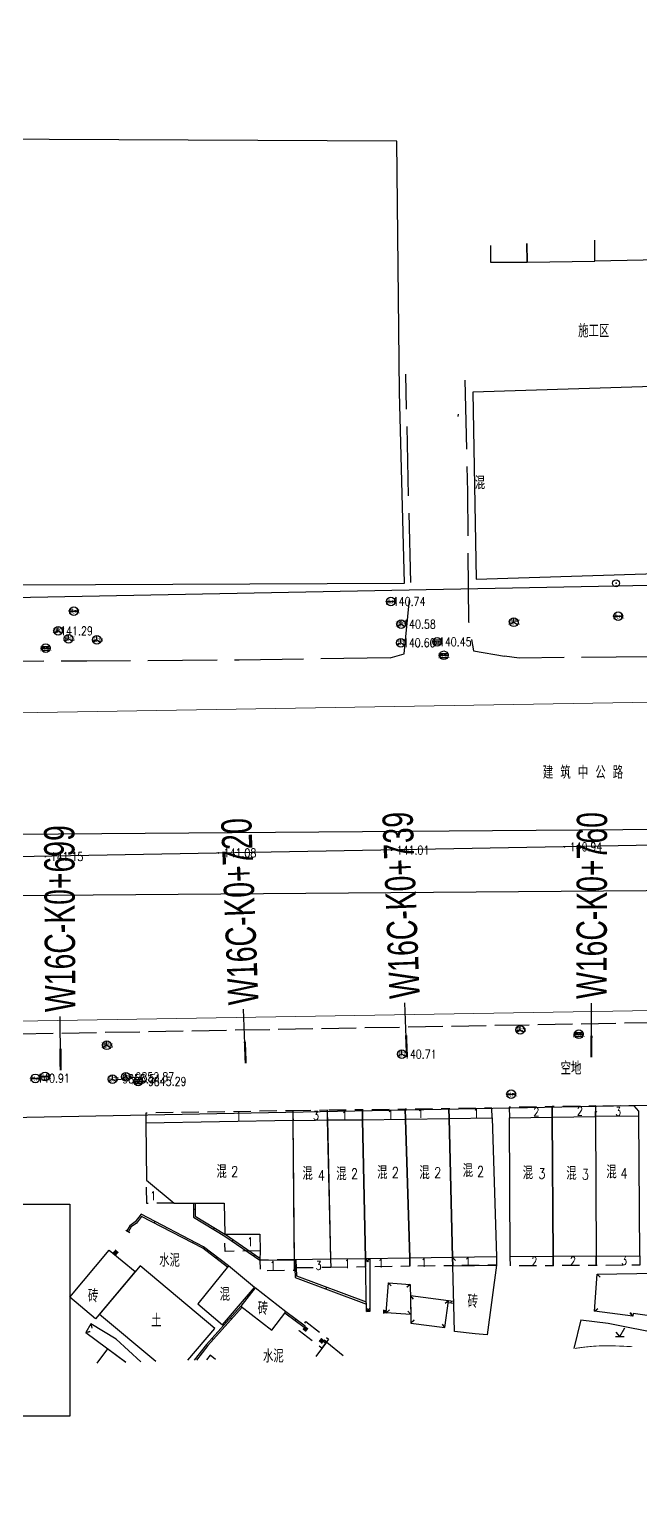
# Model space of a CAD drawing. Extents: x 529262 to 576451, y 2694391 to 2717535.
# Drawn here: x 566163.2 to 566233.9, y 2709602.6 to 2709770.7 of the extents above; entities that cross this region are included whole.
import ezdxf
from ezdxf.enums import TextEntityAlignment as Align
from ezdxf.xclip import XClip

# ---------------------------------------------------------------- set-up
doc = ezdxf.new("R2010")
doc.units = 0
doc.header["$XCLIPFRAME"] = 0
for name, pattern in [('X2', [10, 8, -2]), ('X3', [5, 4, -1]), ('X5', [3, 2, -1])]:
    doc.linetypes.add(name, pattern=pattern)
for name, color, linetype in [('a红线图', 1, 'Continuous'), ('COMPONENT', 8, 'Continuous'), ('DLSS', 4, 'Continuous'), ('DMTZ', 8, 'Continuous'), ('GCD', 8, 'Continuous'), ('GXYZ', 8, 'Continuous'), ('JMD', 8, 'Continuous'), ('KZD', 8, 'Continuous'), ('PP-COM', 7, 'Continuous'), ('RD-中线', 40, 'Continuous'), ('RD-红线', 7, 'Continuous'), ('ZBTZ', 8, 'Continuous'), ('ZJ', 7, 'Continuous'), ('桩号标注_W16-', 7, 'Continuous')]:
    doc.layers.add(name, color=color, linetype=linetype)
doc.styles.add('HZ', font='rs.shx', dxfattribs={"width": 0.8, "bigfont": 'hztxt.shx'})
doc.styles.add('JieTuHzTxt', font='smsim.shx', dxfattribs={"width": 0.7, "bigfont": 'smfs.shx'})
doc.styles.add('宋体', font='', dxfattribs={"width": 0.75})
doc.styles.get('宋体').set_extended_font_data('SimSun')
doc.linetypes.add('10421', pattern='A,2,[150,AAA.SHX,S=0.5,R=0,X=0,Y=0.5],1e-11', length=2)
doc.linetypes.add('1161', pattern='A,0,[149,AAA.SHX,S=0.15,R=0,X=0,Y=0],-1.6', length=1.6)

# ---------------------------------------------------------------- blocks, each defined once
blk = doc.blocks.new('A$C19FD0107')
at = {"layer": 'RD-中线', "color": 8, "linetype": 'Continuous'}
blk.add_lwpolyline([(-1765.32, 14833.87), (-1870.24, 14834.36, -0.07773), (-2297.41, 14903.2), (-2763.51, 15055.04, -0.002412), (-2772.67, 15058.08), (-3168.08, 15191.13, 0.031805), (-3413.66, 15256.72), (-3481.17, 15270.22, 0.040764), (-3610.52, 15285.28), (-3824.79, 15292.66, 0.003807), (-3833.93, 15292.91), (-3984.46, 15295.8, 0.004916), (-3996.26, 15295.91), (-4213.61, 15295.81, 0.004475), (-4218.97, 15295.76), (-4356.1, 15293.25, -0.000047), (-4356.15, 15293.25), (-5280.16, 15276.46)], format="xyb", dxfattribs=at)
at = {"layer": 'RD-中线', "color": 8, "linetype": 'Continuous', "flags": 128}
for points in [[(-4490.73, 14139.44, 0), (-4490.29, 14139.42)], [(-3818.25, 14086.17, 0), (-3817.74, 14086.17)]]:
    blk.add_lwpolyline(points, format="xyb", dxfattribs=at)
at = {"layer": 'RD-红线', "color": 8, "linetype": 'Continuous', "flags": 128}
for points in [[(-4373.42, 15323.41), (-4876.44, 15313.69)], [(-4874.97, 15253.7), (-4617.76, 15258.68)]]:
    blk.add_lwpolyline(points, dxfattribs=at)
blk = doc.blocks.new('GC200')
at = {"linetype": 'Continuous', "const_width": 0.2, "flags": 128}
blk.add_lwpolyline([(-0.1, 0, 1), (0.1, 0, 1)], format="xyb", close=True, dxfattribs=at)
blk = doc.blocks.new('gc002')
at = {"color": 8, "const_width": 1}
blk.add_lwpolyline([(-0.5, 0), (0.5, 0)], dxfattribs=at)
blk = doc.blocks.new('gc123')
at = {"color": 8}
for p, q in [((-1, 0), (1, 0)), ((0, 0), (-0.8, 1)), ((0, 0), (1.2, 2))]:
    blk.add_line(p, q, dxfattribs=at)
blk = doc.blocks.new('gc117')
at = {"color": 8}
blk.add_circle((0, 0), 0.8, dxfattribs=at)
blk.add_point((0, 0), dxfattribs=at)
blk = doc.blocks.new('gcbj0101')
blk.add_line((-1, 0), (1, 0))
blk.add_circle((0, 0), 1)
blk = doc.blocks.new('gcbj0103')
for p, q in [((-1, 0), (1, 0)), ((-0.9, 0.43), (0.9, 0.43)), ((-0.88, -0.47), (0.88, -0.47))]:
    blk.add_line(p, q)
blk.add_circle((0, 0), 1)
blk = doc.blocks.new('gcbj0107')
for q in [(-0.87, -0.5), (0, 1), (0.87, -0.5)]:
    blk.add_line((0, 0), q)
blk.add_circle((0, 0), 1)

msp = doc.modelspace()

# ---------------------------------------------------------------- linework, layer by layer
at = {"layer": 'a红线图', "color": 8, "linetype": 'Continuous', "lineweight": 0, "flags": 128}
for points in [[(564727.349, 2709667.84), (566620.304, 2709699.43)], [(564727.349, 2709667.84), (566620.304, 2709699.43)], [(564727.349, 2709632.223), (566623.018, 2709663.858)], [(564727.349, 2709632.223), (566623.018, 2709663.858)]]:
    msp.add_lwpolyline(points, dxfattribs=at)
at = {"layer": 'DLSS', "linetype": 'X2', "flags": 128}
for points in [[(566204.887, 2709698.108), (566206.527, 2709698.575), (566207.277, 2709706.346), (566206.692, 2709730.879)], [(566213.515, 2709730.197), (566213.808, 2709717.287), (566213.954, 2709702.309), (566214.526, 2709698.912), (566218.081, 2709698.299)], [(566204.887, 2709698.108), (566187.443, 2709697.855), (566168.499, 2709697.734), (566161.413, 2709697.707)], [(566364.998, 2709699.519), (566318.442, 2709699.045), (566277.409, 2709698.642), (566241.898, 2709698.309), (566219.778, 2709698.088), (566218.081, 2709698.299)]]:
    msp.add_lwpolyline(points, dxfattribs=at)
at = {"layer": 'DLSS', "linetype": 'Continuous', "flags": 128}
msp.add_lwpolyline([(566169.852, 2709697.743), (566167.618, 2709697.731)], dxfattribs=at)
at = {"layer": 'DLSS', "linetype": 'X3', "flags": 128}
msp.add_lwpolyline([(566285.955, 2709656.882), (566161.988, 2709654.654)], dxfattribs=at)
at = {"layer": 'DLSS', "linetype": 'X2', "const_width": 0.1, "elevation": 142.28, "flags": 128}
msp.add_lwpolyline([(566232.875, 2709618.564), (566232.868, 2709618.565), (566232.289, 2709618.595), (566231.75, 2709618.621), (566231.252, 2709618.641), (566230.794, 2709618.656), (566230.377, 2709618.667), (566230.001, 2709618.672), (566229.665, 2709618.671), (566229.369, 2709618.666), (566229.092, 2709618.656), (566228.81, 2709618.642), (566228.523, 2709618.624), (566228.232, 2709618.602), (566227.936, 2709618.576), (566227.635, 2709618.546), (566227.33, 2709618.512), (566227.019, 2709618.473), (566226.708, 2709618.431), (566226.4, 2709618.387), (566226.236, 2709618.361)], dxfattribs=at)
at = {"layer": 'DMTZ', "linetype": '10421', "flags": 128}
msp.add_lwpolyline([(566226.931, 2709621.663), (566230.077, 2709621.263), (566236.464, 2709620.017), (566242.627, 2709618.862)], dxfattribs=at)
at = {"layer": 'JMD', "linetype": 'Continuous'}
for p, q in [((566212.731, 2709726.257, 140.268), (566212.719, 2709726.007, 140.268)), ((566182.166, 2709634.465), (566182.366, 2709634.465)), ((566182.166, 2709634.465), (566182.366, 2709634.465)), ((566177.698, 2709633.04), (566177.606, 2709632.862)), ((566182.132, 2709630.728), (566182.04, 2709630.551)), ((566184.477, 2709632.118, 141.106), (566184.577, 2709632.292, 141.106)), ((566186.656, 2709630.732, 141.106), (566186.756, 2709630.905, 141.106)), ((566189.159, 2709629.026, 141.106), (566189.264, 2709629.189, 141.106)), ((566184.881, 2709628.921), (566184.76, 2709628.762)), ((566193.864, 2709627.755), (566194.064, 2709627.765)), ((566202.035, 2709628.729, -141.106), (566202.18, 2709628.586, -141.106)), ((566202.036, 2709628.729), (566202.396, 2709628.381)), ((566202.556, 2709628.736), (566202.204, 2709628.381)), ((566202.556, 2709628.736), (566202.414, 2709628.594)), ((566212.092, 2709628.88), (566212.454, 2709628.534)), ((566204.691, 2709625.954), (566205.016, 2709625.575)), ((566204.691, 2709625.954), (566205.016, 2709625.575)), ((566207.192, 2709625.761), (566206.813, 2709625.436)), ((566207.2, 2709625.763), (566206.837, 2709625.42)), ((566228.801, 2709626.954), (566229.145, 2709626.591)), ((566197.477, 2709625.224), (566197.547, 2709625.412)), ((566207.229, 2709624.437, -855.723), (566207.533, 2709624.04, -855.723)), ((566207.229, 2709624.437), (566207.562, 2709624.064)), ((566202.162, 2709622.625), (566202.519, 2709622.975)), ((566202.162, 2709622.625), (566202.304, 2709622.762)), ((566202.535, 2709622.61), (566202.19, 2709622.971)), ((566202.535, 2709622.61), (566202.395, 2709622.754)), ((566204.267, 2709622.498), (566204.278, 2709622.697)), ((566204.422, 2709622.489), (566204.8, 2709622.816)), ((566204.422, 2709622.489), (566204.801, 2709622.816)), ((566207.265, 2709622.298), (566206.92, 2709622.66)), ((566207.265, 2709622.298), (566206.938, 2709622.677)), ((566211.639, 2709623.864), (566211.241, 2709623.561)), ((566211.639, 2709623.864), (566211.242, 2709623.56)), ((566211.946, 2709623.817), (566211.916, 2709623.62)), ((566228.495, 2709622.675), (566228.883, 2709622.99)), ((566232.921, 2709622.084), (566232.624, 2709622.487)), ((566232.921, 2709622.084), (566232.641, 2709622.498)), ((566170.311, 2709621.188), (566170.43, 2709620.702)), ((566170.311, 2709621.188), (566170.431, 2709620.702)), ((566186.427, 2709621.899), (566186.576, 2709621.766)), ((566194, 2709621.727), (566193.88, 2709621.567)), ((566195.064, 2709620.936), (566194.945, 2709620.775)), ((566207.282, 2709621.299), (566207.671, 2709621.657)), ((566207.282, 2709621.299), (566207.655, 2709621.631)), ((566211.225, 2709620.772), (566210.922, 2709621.169)), ((566169.732, 2709620.221, -855.85), (566170.217, 2709620.34, -855.85)), ((566169.732, 2709620.221), (566170.222, 2709620.317)), ((566184.309, 2709619.521), (566184.458, 2709619.388)), ((566197.421, 2709619.194, -856.046), (566197.304, 2709619.031, -856.046))]:
    msp.add_line(p, q, dxfattribs=at)
at = {"layer": 'JMD', "linetype": 'Continuous', "flags": 128}
for points in [[(566101.227, 2709758.29), (566101.972, 2709728.814), (566126.191, 2709706.381), (566206.541, 2709706.757), (566205.986, 2709728.801), (566205.658, 2709757.793)], [(566214.45, 2709728.802), (566214.821, 2709707.221), (566240.545, 2709708.023), (566240.175, 2709729.604)], [(566106.523, 2709635.029), (566167.876, 2709635.029), (566167.876, 2709610.532), (566106.523, 2709610.532)], [(566256.219, 2709627.406), (566256.251, 2709624.788), (566249.256, 2709624.689), (566249.238, 2709623.129), (566239.19, 2709622.649), (566239.159, 2709621.512), (566232.971, 2709622.38), (566232.921, 2709622.084), (566228.495, 2709622.675), (566228.801, 2709626.954)], [(566207.265, 2709622.298), (566204.422, 2709622.489), (566204.691, 2709625.954), (566207.2, 2709625.763)], [(566191.21, 2709620.461), (566192.846, 2709622.585), (566189.285, 2709625.368), (566187.634, 2709623.255)]]:
    msp.add_lwpolyline(points, close=True, dxfattribs=at)
for points, elevation in [([(566216.47, 2709745.758), (566216.481, 2709743.827), (566220.714, 2709743.814), (566220.688, 2709745.973)], 139.982), ([(566220.688, 2709745.973), (566220.714, 2709743.814), (566228.548, 2709743.929), (566228.518, 2709746.372)], 139.982), ([(566193.801, 2709631.245), (566193.686, 2709644.685), (566176.655, 2709644.385), (566176.734, 2709637.797), (566179.925, 2709635.124), (566185.701, 2709635.157), (566185.783, 2709631.545), (566189.846, 2709631.575), (566189.855, 2709629.643), (566189.851, 2709628.554), (566193.824, 2709628.604), (566193.801, 2709631.245)], 141.106), ([(566233.621, 2709645.204), (566228.606, 2709645.162), (566228.705, 2709629.016), (566233.743, 2709629.05), (566233.621, 2709645.204)], 141.14), ([(566182.166, 2709635.137), (566182.166, 2709633.517), (566185.787, 2709631.324), (566189.851, 2709628.554)], 141.106), ([(566182.366, 2709635.138), (566182.366, 2709633.626), (566185.783, 2709631.562)], 141.106), ([(566186.104, 2709627.735), (566183.23, 2709629.931), (566176.169, 2709633.612), (566175.592, 2709632.829), (566174.972, 2709632.398), (566174.652, 2709631.856)], 141.303), ([(566185.819, 2709631.545), (566189.852, 2709628.791)], 141.106), ([(566181.505, 2709616.993), (566184.633, 2709620.678), (566176.004, 2709627.895), (566171.328, 2709622.305), (566177.814, 2709616.881)], -1853.171), ([(566176.071, 2709616.827), (566173.224, 2709619.421), (566170.311, 2709621.188), (566169.732, 2709620.221), (566174.335, 2709616.774)], -855.85), ([(566196.324, 2709617.447), (566197.59, 2709619.072), (566199.473, 2709617.543)], -856.046), ([(566197.467, 2709618.914), (566197.145, 2709619.146)], -856.046), ([(566174.332, 2709616.774), (566172.251, 2709618.331), (566171.009, 2709616.672)], -855.85), ([(566184.725, 2709617.092), (566184.103, 2709617.602), (566183.657, 2709617.059)], 141.338)]:
    msp.add_lwpolyline(points, dxfattribs=dict(at, elevation=elevation))
at = {"layer": 'JMD', "linetype": 'X5', "flags": 128}
for points, elevation in [([(566193.686, 2709644.685), (566193.671, 2709645.815), (566176.659, 2709645.546), (566176.655, 2709644.385)], 141.106), ([(566197.67, 2709644.778), (566197.648, 2709645.865), (566193.671, 2709645.815), (566193.686, 2709644.685)], 141.106), ([(566201.705, 2709644.776), (566201.681, 2709645.916), (566197.648, 2709645.865), (566197.67, 2709644.778)], 141.106), ([(566206.667, 2709644.824), (566206.632, 2709645.978), (566201.681, 2709645.916), (566201.705, 2709644.776)], 141.106), ([(566211.694, 2709644.917), (566211.671, 2709646.042), (566206.632, 2709645.978), (566206.667, 2709644.824)], 141.106), ([(566216.686, 2709644.976), (566216.641, 2709646.105), (566211.671, 2709646.042), (566211.694, 2709644.917)], 140.994), ([(566223.607, 2709645.09), (566223.6, 2709646.291), (566218.646, 2709646.218), (566218.666, 2709644.992)], 141.14), ([(566228.606, 2709645.162), (566228.632, 2709646.364), (566223.6, 2709646.291), (566223.607, 2709645.09)], 141.14), ([(566233.621, 2709645.204), (566233.608, 2709645.75), (566233.077, 2709646.383), (566229.19, 2709646.352), (566228.615, 2709645.606), (566228.606, 2709645.162)], 141.14), ([(566179.925, 2709635.124), (566176.785, 2709635.119), (566176.734, 2709637.797)], 141.101), ([(566228.705, 2709629.016), (566228.695, 2709627.949), (566223.713, 2709627.918), (566223.707, 2709628.985)], 141.14), ([(566233.743, 2709629.05), (566233.727, 2709627.98), (566228.695, 2709627.949), (566228.705, 2709629.016)], 141.14), ([(566223.707, 2709628.985), (566223.713, 2709627.918), (566218.811, 2709627.888), (566218.764, 2709628.955)], 140.931)]:
    msp.add_lwpolyline(points, dxfattribs=dict(at, elevation=elevation))
at = {"layer": 'JMD', "linetype": 'Continuous', "flags": 128}
for points, elevation in [([(566198.003, 2709628.668), (566193.824, 2709628.604), (566193.686, 2709644.685), (566196.255, 2709644.73), (566197.67, 2709644.778)], 141.106), ([(566197.67, 2709644.778), (566201.705, 2709644.776), (566202.036, 2709628.729), (566198.023, 2709628.668)], 141.106), ([(566202.036, 2709628.729), (566201.705, 2709644.776), (566206.667, 2709644.824), (566207.177, 2709628.806)], 141.106), ([(566207.148, 2709628.805), (566206.667, 2709644.824), (566211.694, 2709644.917), (566212.092, 2709628.88)], 141.106), ([(566211.694, 2709644.917), (566216.686, 2709644.976), (566217.162, 2709628.956), (566212.092, 2709628.88)], -855.838), ([(566223.707, 2709628.985), (566218.764, 2709628.955), (566218.666, 2709644.992), (566223.607, 2709645.09)], 141.14), ([(566223.707, 2709628.985), (566223.607, 2709645.09), (566228.606, 2709645.162), (566228.705, 2709629.016)], 141.14), ([(566167.87, 2709624.274), (566172.422, 2709629.729), (566175.416, 2709627.231), (566170.865, 2709621.776)], -856.212), ([(566189.232, 2709625.41), (566186.231, 2709627.89), (566182.654, 2709623.504), (566185.519, 2709621.102)], -856.261), ([(566202.535, 2709622.61), (566202.162, 2709622.625), (566202.036, 2709628.729), (566202.556, 2709628.736)], -856.095), ([(566217.18, 2709627.979), (566216.108, 2709619.924), (566214.704, 2709620.044), (566212.305, 2709620.325), (566212.116, 2709627.913)], 141.07), ([(566207.282, 2709621.299), (566211.225, 2709620.772), (566211.639, 2709623.864), (566207.229, 2709624.437)], -855.723)]:
    msp.add_lwpolyline(points, close=True, dxfattribs=dict(at, elevation=elevation))
at = {"layer": 'JMD', "flags": 128}
for points, elevation in [([(566186.231, 2709627.89), (566183.338, 2709630.1), (566176.109, 2709633.868), (566175.451, 2709632.974), (566174.822, 2709632.537), (566174.48, 2709631.958)], 141.303), ([(566197.59, 2709619.072), (566197.272, 2709619.301)], -856.046)]:
    msp.add_lwpolyline(points, dxfattribs=dict(at, elevation=elevation))
at = {"layer": 'JMD', "linetype": 'Continuous', "flags": 128}
for points in [[(566174.358, 2709632.03), (566174.809, 2709631.765)], [(566202.139, 2709623.697), (566194.115, 2709626.693), (566194.024, 2709628.607)], [(566187.792, 2709623.131), (566183.841, 2709618.694), (566182.521, 2709617.024)], [(566194.945, 2709620.775), (566192.724, 2709622.427)], [(566204.127, 2709622.807), (566204.104, 2709622.392)], [(566204.438, 2709622.688), (566204.121, 2709622.706)], [(566211.612, 2709623.666), (566212.224, 2709623.572)]]:
    msp.add_lwpolyline(points, dxfattribs=at)
at = {"layer": 'JMD', "linetype": 'X5', "flags": 128}
for points in [[(566189.855, 2709629.643), (566185.824, 2709629.57), (566185.783, 2709631.545)], [(566198.003, 2709628.668), (566198.023, 2709627.701), (566193.835, 2709627.678), (566193.824, 2709628.604)], [(566202.036, 2709628.729), (566202.055, 2709627.784), (566198.023, 2709627.701), (566198.003, 2709628.668)], [(566207.148, 2709628.805), (566207.177, 2709627.85), (566202.055, 2709627.784), (566202.036, 2709628.729)], [(566212.092, 2709628.88), (566212.116, 2709627.913), (566207.177, 2709627.85), (566207.148, 2709628.805)], [(566217.162, 2709628.956), (566217.18, 2709627.979), (566212.116, 2709627.913), (566212.092, 2709628.88)]]:
    msp.add_lwpolyline(points, dxfattribs=at)
for points in [[(566193.824, 2709628.604), (566189.851, 2709628.554), (566189.866, 2709627.354), (566193.839, 2709627.404)], [(566195.16, 2709621.466), (566197.776, 2709619.432), (566196.988, 2709618.393), (566194.373, 2709620.412)]]:
    msp.add_lwpolyline(points, close=True, dxfattribs=at)
at = {"layer": 'JMD', "flags": 128}
for points in [[(566193.824, 2709628.604), (566193.922, 2709626.552), (566202.144, 2709623.482)], [(566187.634, 2709623.255), (566183.688, 2709618.823), (566182.26, 2709617.017)], [(566195.064, 2709620.936), (566192.846, 2709622.585)], [(566204.11, 2709622.506), (566204.422, 2709622.489)], [(566212.219, 2709623.775), (566211.639, 2709623.864)]]:
    msp.add_lwpolyline(points, dxfattribs=at)
at = {"layer": 'ZBTZ', "linetype": '1161', "flags": 128}
for points in [[(566241.576, 2709744.191), (566241.576, 2709744.191), (566228.548, 2709743.929)], [(566226.931, 2709621.663), (566226.094, 2709618.339)]]:
    msp.add_lwpolyline(points, dxfattribs=at)
msp.add_lwpolyline([(566121.42, 2709670.36), (566347.498, 2709672.126), (566347.14, 2709679.151), (566151.484, 2709677.657), (566125.762, 2709677.289), (566120.876, 2709677.095)], close=True, dxfattribs=at)
at = {"layer": '桩号标注_W16-'}
for p, q in [((566206.78, 2709653.274), (566206.585, 2709658.27)), ((566228.138, 2709653.222), (566228.15, 2709658.222)), ((566166.811, 2709651.715), (566166.781, 2709656.715)), ((566188.152, 2709652.547), (566187.958, 2709657.543))]:
    msp.add_line(p, q, dxfattribs=at)
at = {"layer": '桩号标注_W16-', "const_width": 0.25}
for points in [[(566206.731, 2709654.523), (566206.829, 2709652.025)], [(566228.141, 2709654.472), (566228.135, 2709651.972)], [(566166.803, 2709652.965), (566166.818, 2709650.465)], [(566188.104, 2709653.796), (566188.201, 2709651.298)]]:
    msp.add_lwpolyline(points, dxfattribs=at)

# ---------------------------------------------------------------- block references
at = {"layer": 'COMPONENT', "linetype": 'Continuous', "xscale": 0.5, "yscale": 0.5}
for name, p in [('gcbj0101', (566204.975, 2709704.623)), ('gcbj0101', (566168.34, 2709703.516)), ('gcbj0101', (566231.222, 2709702.926)), ('gcbj0107', (566166.533, 2709701.231)), ('gcbj0107', (566206.155, 2709702)), ('gcbj0107', (566219.162, 2709702.221)), ('gcbj0103', (566165.094, 2709699.225)), ('gcbj0107', (566167.744, 2709700.325)), ('gcbj0107', (566171.005, 2709700.191)), ('gcbj0107', (566206.128, 2709699.863)), ('gcbj0103', (566210.316, 2709699.972)), ('gcbj0103', (566211.074, 2709698.409)), ('gcbj0107', (566219.92, 2709655.155)), ('gcbj0103', (566226.695, 2709654.643)), ('gcbj0107', (566172.157, 2709653.369)), ('gcbj0107', (566206.248, 2709652.353)), ('gcbj0101', (566163.898, 2709649.552)), ('gcbj0101', (566165.017, 2709649.771)), ('gcbj0107', (566172.812, 2709649.471)), ('gcbj0107', (566174.352, 2709649.718)), ('gcbj0103', (566175.778, 2709649.201)), ('gcbj0101', (566218.878, 2709647.729))]:
    msp.add_blockref(name, p, dxfattribs=at)
at = {"layer": 'GCD', "linetype": 'Continuous'}
ref = msp.add_blockref('GC200', (566204.953, 2709704.626, 140.741), dxfattribs=dict(at, xscale=0.1999999999534339, yscale=0.1999999999534339, zscale=0.1999999999534339))
ref.add_attrib('height', '140.74', dxfattribs={"linetype": 'Continuous', "height": 1, "style": 'HZ', "width": 0.8}).set_placement((566205.193, 2709704.626, 140.741), align=Align.MIDDLE_LEFT)
ref = msp.add_blockref('GC200', (566204.953, 2709704.626, 140.741), dxfattribs=dict(at, xscale=0.1999999999534339, yscale=0.1999999999534339, zscale=0.1999999999534339))
ref.add_attrib('height', '140.74', dxfattribs={"linetype": 'Continuous', "height": 1, "style": 'HZ', "width": 0.8}).set_placement((566205.193, 2709704.626, 140.741), align=Align.MIDDLE_LEFT)
ref = msp.add_blockref('GC200', (566166.528, 2709701.226, 141.287), dxfattribs=dict(at, xscale=0.1999999999534339, yscale=0.1999999999534339, zscale=0.1999999999534339))
ref.add_attrib('height', '141.29', dxfattribs={"linetype": 'Continuous', "height": 1, "style": 'HZ', "width": 0.8}).set_placement((566166.768, 2709701.226, 141.287), align=Align.MIDDLE_LEFT)
ref = msp.add_blockref('GC200', (566166.528, 2709701.226, 141.287), dxfattribs=dict(at, xscale=0.1999999999534339, yscale=0.1999999999534339, zscale=0.1999999999534339))
ref.add_attrib('height', '141.29', dxfattribs={"linetype": 'Continuous', "height": 1, "style": 'HZ', "width": 0.8}).set_placement((566166.768, 2709701.226, 141.287), align=Align.MIDDLE_LEFT)
ref = msp.add_blockref('GC200', (566206.151, 2709702.002, 140.583), dxfattribs=dict(at, xscale=0.1999999999534339, yscale=0.1999999999534339, zscale=0.1999999999534339))
ref.add_attrib('height', '140.58', dxfattribs={"linetype": 'Continuous', "height": 1, "style": 'HZ', "width": 0.8}).set_placement((566206.391, 2709702.002, 140.583), align=Align.MIDDLE_LEFT)
ref = msp.add_blockref('GC200', (566206.151, 2709702.002, 140.583), dxfattribs=dict(at, xscale=0.1999999999534339, yscale=0.1999999999534339, zscale=0.1999999999534339))
ref.add_attrib('height', '140.58', dxfattribs={"linetype": 'Continuous', "height": 1, "style": 'HZ', "width": 0.8}).set_placement((566206.391, 2709702.002, 140.583), align=Align.MIDDLE_LEFT)
ref = msp.add_blockref('GC200', (566206.121, 2709699.867, 140.597), dxfattribs=dict(at, xscale=0.1999999999534339, yscale=0.1999999999534339, zscale=0.1999999999534339))
ref.add_attrib('height', '140.60', dxfattribs={"linetype": 'Continuous', "height": 1, "style": 'HZ', "width": 0.8}).set_placement((566206.361, 2709699.867, 140.597), align=Align.MIDDLE_LEFT)
ref = msp.add_blockref('GC200', (566206.121, 2709699.867, 140.597), dxfattribs=dict(at, xscale=0.1999999999534339, yscale=0.1999999999534339, zscale=0.1999999999534339))
ref.add_attrib('height', '140.60', dxfattribs={"linetype": 'Continuous', "height": 1, "style": 'HZ', "width": 0.8}).set_placement((566206.361, 2709699.867, 140.597), align=Align.MIDDLE_LEFT)
ref = msp.add_blockref('GC200', (566210.279, 2709699.972, 140.448), dxfattribs=dict(at, xscale=0.1999999999534339, yscale=0.1999999999534339, zscale=0.1999999999534339))
ref.add_attrib('height', '140.45', dxfattribs={"linetype": 'Continuous', "height": 1, "style": 'HZ', "width": 0.8}).set_placement((566210.519, 2709699.972, 140.448), align=Align.MIDDLE_LEFT)
ref = msp.add_blockref('GC200', (566210.279, 2709699.972, 140.448), dxfattribs=dict(at, xscale=0.1999999999534339, yscale=0.1999999999534339, zscale=0.1999999999534339))
ref.add_attrib('height', '140.45', dxfattribs={"linetype": 'Continuous', "height": 1, "style": 'HZ', "width": 0.8}).set_placement((566210.519, 2709699.972, 140.448), align=Align.MIDDLE_LEFT)
ref = msp.add_blockref('GC200', (566185.051, 2709675.581, 141.08), dxfattribs=dict(at, xscale=0.5, yscale=0.5, zscale=0.5))
ref.add_attrib('height', '141.08', dxfattribs={"linetype": 'Continuous', "height": 1, "style": 'HZ', "width": 0.8}).set_placement((566185.651, 2709675.581, 141.08), align=Align.MIDDLE_LEFT)
ref = msp.add_blockref('GC200', (566205.046, 2709675.913, 141.01), dxfattribs=dict(at, xscale=0.5, yscale=0.5, zscale=0.5))
ref.add_attrib('height', '141.01', dxfattribs={"linetype": 'Continuous', "height": 1, "style": 'HZ', "width": 0.8}).set_placement((566205.646, 2709675.913, 141.01), align=Align.MIDDLE_LEFT)
ref = msp.add_blockref('GC200', (566225.031, 2709676.298, 140.94), dxfattribs=dict(at, xscale=0.5, yscale=0.5, zscale=0.5))
ref.add_attrib('height', '140.94', dxfattribs={"linetype": 'Continuous', "height": 1, "style": 'HZ', "width": 0.8}).set_placement((566225.631, 2709676.298, 140.94), align=Align.MIDDLE_LEFT)
ref = msp.add_blockref('GC200', (566165.071, 2709675.163, 141.149), dxfattribs=dict(at, xscale=0.5, yscale=0.5, zscale=0.5))
ref.add_attrib('height', '141.15', dxfattribs={"linetype": 'Continuous', "height": 1, "style": 'HZ', "width": 0.8}).set_placement((566165.671, 2709675.163, 141.149), align=Align.MIDDLE_LEFT)
ref = msp.add_blockref('GC200', (566206.24, 2709652.349, 140.712), dxfattribs=dict(at, xscale=0.1999999999534339, yscale=0.1999999999534339, zscale=0.1999999999534339))
ref.add_attrib('height', '140.71', dxfattribs={"linetype": 'Continuous', "height": 1, "style": 'HZ', "width": 0.8}).set_placement((566206.48, 2709652.349, 140.712), align=Align.MIDDLE_LEFT)
ref = msp.add_blockref('GC200', (566206.24, 2709652.349, 140.712), dxfattribs=dict(at, xscale=0.1999999999534339, yscale=0.1999999999534339, zscale=0.1999999999534339))
ref.add_attrib('height', '140.71', dxfattribs={"linetype": 'Continuous', "height": 1, "style": 'HZ', "width": 0.8}).set_placement((566206.48, 2709652.349, 140.712), align=Align.MIDDLE_LEFT)
ref = msp.add_blockref('GC200', (566163.87, 2709649.559, 140.912), dxfattribs=dict(at, xscale=0.1999999999534339, yscale=0.1999999999534339, zscale=0.1999999999534339))
ref.add_attrib('height', '140.91', dxfattribs={"linetype": 'Continuous', "height": 1, "style": 'HZ', "width": 0.8}).set_placement((566164.11, 2709649.559, 140.912), align=Align.MIDDLE_LEFT)
ref = msp.add_blockref('GC200', (566163.87, 2709649.559, 140.912), dxfattribs=dict(at, xscale=0.1999999999534339, yscale=0.1999999999534339, zscale=0.1999999999534339))
ref.add_attrib('height', '140.91', dxfattribs={"linetype": 'Continuous', "height": 1, "style": 'HZ', "width": 0.8}).set_placement((566164.11, 2709649.559, 140.912), align=Align.MIDDLE_LEFT)
ref = msp.add_blockref('GC200', (566172.81, 2709649.482, -9855.508), dxfattribs=dict(at, xscale=0.1999999999534339, yscale=0.1999999999534339, zscale=0.1999999999534339))
ref.add_attrib('height', '-9855.51', dxfattribs={"linetype": 'Continuous', "height": 1, "style": 'HZ', "width": 0.8}).set_placement((566173.05, 2709649.482, -9855.508), align=Align.MIDDLE_LEFT)
ref = msp.add_blockref('GC200', (566172.81, 2709649.482, -9855.508), dxfattribs=dict(at, xscale=0.1999999999534339, yscale=0.1999999999534339, zscale=0.1999999999534339))
ref.add_attrib('height', '-9855.51', dxfattribs={"linetype": 'Continuous', "height": 1, "style": 'HZ', "width": 0.8}).set_placement((566173.05, 2709649.482, -9855.508), align=Align.MIDDLE_LEFT)
ref = msp.add_blockref('GC200', (566174.344, 2709649.727, -9852.87), dxfattribs=dict(at, xscale=0.1999999999534339, yscale=0.1999999999534339, zscale=0.1999999999534339))
ref.add_attrib('height', '-9852.87', dxfattribs={"linetype": 'Continuous', "height": 1, "style": 'HZ', "width": 0.8}).set_placement((566174.584, 2709649.727, -9852.87), align=Align.MIDDLE_LEFT)
ref = msp.add_blockref('GC200', (566174.344, 2709649.727, -9852.87), dxfattribs=dict(at, xscale=0.1999999999534339, yscale=0.1999999999534339, zscale=0.1999999999534339))
ref.add_attrib('height', '-9852.87', dxfattribs={"linetype": 'Continuous', "height": 1, "style": 'HZ', "width": 0.8}).set_placement((566174.584, 2709649.727, -9852.87), align=Align.MIDDLE_LEFT)
ref = msp.add_blockref('GC200', (566175.77, 2709649.205, -9845.289), dxfattribs=dict(at, xscale=0.1999999999534339, yscale=0.1999999999534339, zscale=0.1999999999534339))
ref.add_attrib('height', '-9845.29', dxfattribs={"linetype": 'Continuous', "height": 1, "style": 'HZ', "width": 0.8}).set_placement((566176.01, 2709649.205, -9845.289), align=Align.MIDDLE_LEFT)
ref = msp.add_blockref('GC200', (566175.77, 2709649.205, -9845.289), dxfattribs=dict(at, xscale=0.1999999999534339, yscale=0.1999999999534339, zscale=0.1999999999534339))
ref.add_attrib('height', '-9845.29', dxfattribs={"linetype": 'Continuous', "height": 1, "style": 'HZ', "width": 0.8}).set_placement((566176.01, 2709649.205, -9845.289), align=Align.MIDDLE_LEFT)
at = {"layer": 'JMD', "linetype": 'Continuous'}
for p, xscale, yscale, zscale, rotation in [((566173.183, 2709629.442), 0.4999999999750359, 0.4999999999750359, 0.4999999999750359, 138.6175658619963), ((566195.105, 2709620.613), 0.5000000001724483, 0.5000000001724483, 0.5000000001724483, 142.7206771366468), ((566196.972, 2709619.238), 0.5000000000490533, 0.5000000000490533, 0.5000000000490533, 140.5374840022686)]:
    msp.add_blockref('gc002', p, dxfattribs=dict(at, xscale=xscale, yscale=yscale, zscale=zscale, rotation=rotation))
at = {"layer": 'KZD', "linetype": 'Continuous', "xscale": 0.5, "yscale": 0.5, "zscale": 0.5}
msp.add_blockref('gc117', (566230.983, 2709706.726, 140.362), dxfattribs=at)
at = {"layer": 'PP-COM'}
ref = msp.add_blockref('A$C19FD0107', (570997.993, 2694390.603), dxfattribs=at)
XClip(ref).set_block_clipping_path([(-9366.4383134884, 14428.6043910822), (-3328.4480743363, 17452.7484863754)])
at = {"layer": 'ZBTZ', "linetype": 'Continuous', "xscale": 0.5, "yscale": 0.5, "zscale": 0.5}
msp.add_blockref('gc123', (566231.413, 2709619.723), dxfattribs=at)

# ---------------------------------------------------------------- texts
at = {"layer": 'GXYZ', "linetype": 'Continuous', "style": '宋体'}
for s, p in [('供水', (566205.002, 2709704.597)), ('供水', (566168.367, 2709703.49)), ('供水', (566231.249, 2709702.9)), ('通信', (566166.577, 2709701.281)), ('通信', (566206.199, 2709702.05)), ('燃气', (566219.206, 2709702.271)), ('通信', (566167.788, 2709700.375)), ('电力', (566171.049, 2709700.241)), ('电力', (566206.172, 2709699.913)), ('雨水', (566210.318, 2709699.931)), ('雨水', (566165.096, 2709699.184)), ('雨水', (566211.076, 2709698.369)), ('电力', (566219.964, 2709655.205)), ('雨水', (566226.697, 2709654.603)), ('通信', (566172.201, 2709653.419)), ('电力', (566206.292, 2709652.403)), ('供水', (566163.925, 2709649.526)), ('供水', (566165.044, 2709649.744)), ('电力', (566172.856, 2709649.522)), ('电力', (566174.396, 2709649.768)), ('雨水', (566175.78, 2709649.16)), ('供水', (566218.904, 2709647.703))]:
    msp.add_text(s, height=0.5, dxfattribs=at).set_placement(p, align=Align.MIDDLE)
at = {"layer": 'JMD', "linetype": 'Continuous', "style": 'HZ', "width": 0.8}
for s, p in [('混', (566215.863, 2709718.341)), ('混', (566186.021, 2709638.793)), ('混', (566195.948, 2709638.576)), ('混', (566199.861, 2709638.537)), ('混', (566204.584, 2709638.68)), ('混', (566209.461, 2709638.67)), ('混', (566214.469, 2709638.902)), ('混', (566221.4, 2709638.647)), ('混', (566226.434, 2709638.583)), ('混', (566231.064, 2709638.744)), ('砖', (566171.177, 2709624.433)), ('混', (566186.392, 2709624.619)), ('砖', (566215.039, 2709623.793)), ('土', (566178.478, 2709621.593)), ('砖', (566190.786, 2709622.979))]:
    msp.add_text(s, height=1.5, dxfattribs=at).set_placement(p, align=Align.MIDDLE_RIGHT)
for s, height, p in [('1', 1, (566204.574, 2709645.396)), ('1', 1, (566208.039, 2709645.48)), ('1', 1, (566214.487, 2709645.543)), ('2', 1, (566221.428, 2709645.676)), ('2', 1, (566226.466, 2709645.778)), ('3', 1, (566230.89, 2709645.739)), ('1', 1, (566187.047, 2709645.179)), ('3', 1, (566195.971, 2709645.267)), ('1', 1, (566199.281, 2709645.267)), ('2', 1.2, (566186.521, 2709638.793)), ('2', 1.2, (566200.361, 2709638.537)), ('2', 1.2, (566205.084, 2709638.68)), ('2', 1.2, (566209.961, 2709638.67)), ('2', 1.2, (566214.917, 2709638.795)), ('3', 1.2, (566222.009, 2709638.553)), ('4', 1.2, (566231.505, 2709638.571)), ('4 ', 1.2, (566196.522, 2709638.344)), ('3', 1.2, (566227.035, 2709638.472)), ('1', 1, (566177.171, 2709636.004)), ('1', 1, (566188.378, 2709630.69)), ('3', 1, (566231.577, 2709628.516)), ('1', 1, (566191.006, 2709627.955)), ('3', 1, (566196.277, 2709627.946)), ('1', 1, (566199.596, 2709628.152)), ('1', 1, (566203.459, 2709628.217)), ('1', 1, (566208.444, 2709628.278)), ('1', 1, (566213.517, 2709628.376)), ('2', 1, (566221.219, 2709628.439)), ('2', 1, (566225.661, 2709628.46))]:
    msp.add_text(s, height=height, dxfattribs=at).set_placement(p, align=Align.MIDDLE_LEFT)
at = {"layer": 'ZJ', "color": 8, "linetype": 'Continuous', "style": 'HZ', "width": 0.8}
for s, p in [('施工区', (566228.404, 2709735.962)), ('建 筑 中 公 路', (566227.17, 2709684.974)), ('建 筑 中 公 路', (566227.17, 2709684.974)), ('空地', (566225.786, 2709650.804)), ('水泥', (566179.406, 2709628.625)), ('水泥', (566191.395, 2709617.558))]:
    msp.add_text(s, height=1.5, dxfattribs=at).set_placement(p, align=Align.MIDDLE)
at = {"layer": '桩号标注_W16-', "style": 'JieTuHzTxt', "width": 0.7}
for s, rotation, p in [('W16C-K0+720', 92.23389, (566187.938, 2709658.043)), ('W16C-K0+739', 92.23389, (566206.566, 2709658.77)), ('W16C-K0+760', 89.86155, (566228.152, 2709658.722)), ('W16C-K0+699', 90.33469, (566166.778, 2709657.215))]:
    msp.add_text(s, height=3.5, rotation=rotation, dxfattribs=at).set_placement(p, align=Align.MIDDLE_LEFT)

doc.saveas('drawing.dxf')
